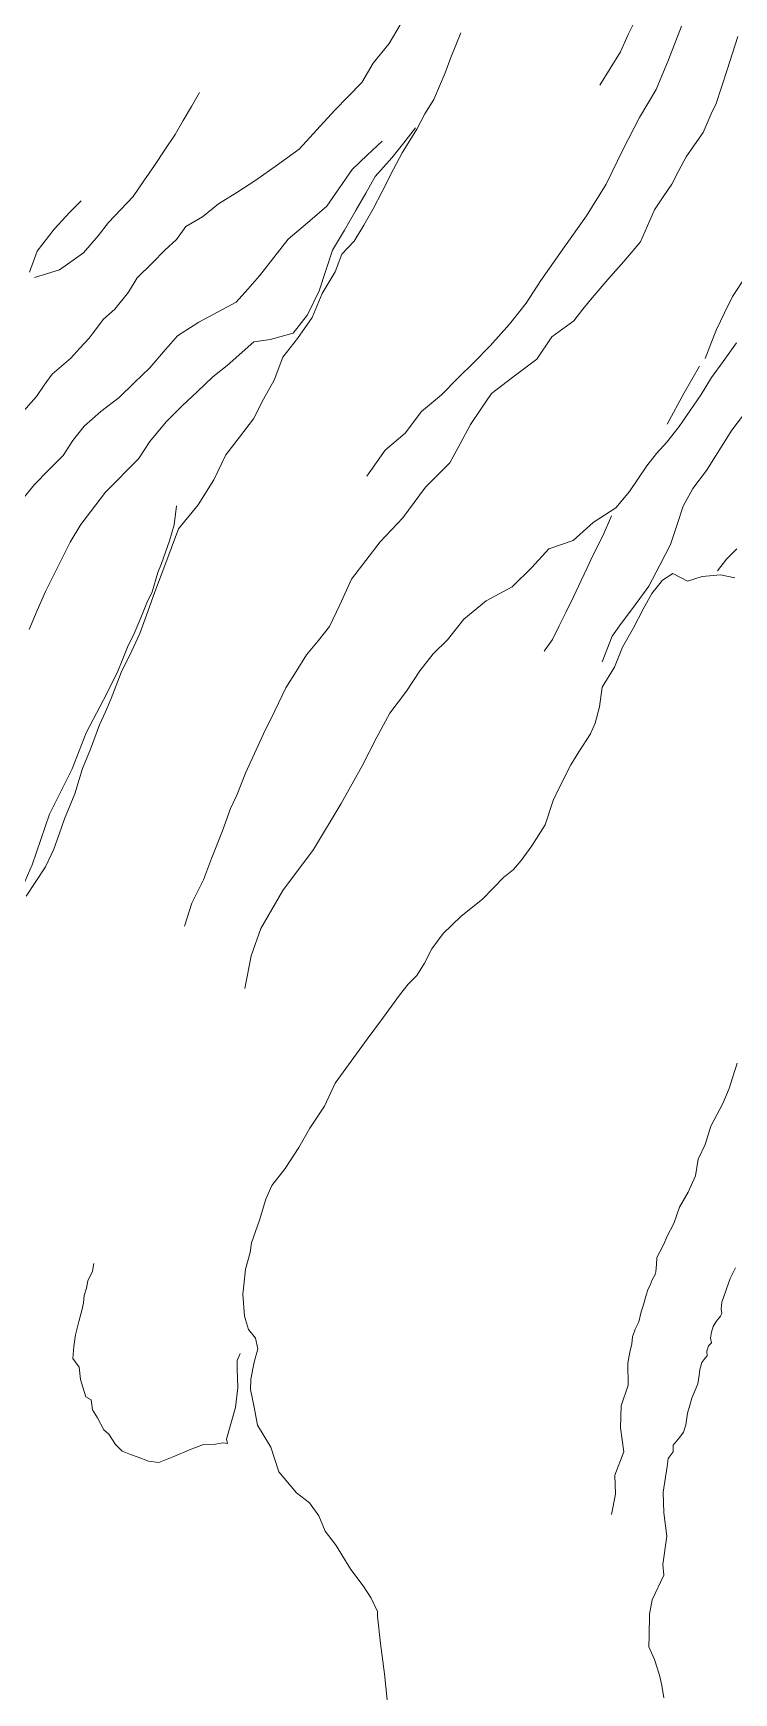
# Model space of a CAD drawing. Extents: x 683321 to 688873, y 7661944 to 7668387.
# Drawn here: x 687289.9 to 687437.2, y 7666273.6 to 7666622.7 of the extents above; entities that cross this region are included whole.
import ezdxf

# ---------------------------------------------------------------- set-up
doc = ezdxf.new("R2010")
doc.units = 0
doc.header["$MEASUREMENT"] = 0
doc.layers.add('01 CRESTA_Line', color=3, linetype='Continuous', lineweight=20)

msp = doc.modelspace()

# ---------------------------------------------------------------- linework, layer by layer
at = {"layer": '01 CRESTA_Line'}
for points in [[(687438.08, 7666729.73, 4120.1), (687436.98, 7666721.92, 4120.01), (687435.53, 7666714.39, 4120.06), (687433.8, 7666707.94, 4120), (687431.92, 7666699.92, 4119.93), (687432.31, 7666695.88, 4120.26), (687430.78, 7666690.48, 4120.29), (687430.58, 7666685.61, 4120.22), (687430.32, 7666681, 4120.18), (687430.85, 7666678.24, 4120.18), (687429.39, 7666672.96, 4120.16), (687428.44, 7666668.09, 4120.13), (687427.5, 7666658.72, 4120.23), (687426.29, 7666650.84, 4120.18), (687424.02, 7666644.63, 4120.17), (687422.38, 7666639.15, 4120.19), (687420.64, 7666635.1, 4120.27), (687418.61, 7666631.19, 4120.32), (687417.07, 7666626.62, 4120.35), (687415, 7666622.41, 4120.47), (687413.36, 7666618.73, 4120.51), (687409.02, 7666611.76, 4120.83)], [(687367.04, 7666624.4, 4110.18), (687364.78, 7666620.49, 4110.11), (687361.39, 7666616.38, 4110.09), (687359, 7666612.32, 4110.1), (687356.09, 7666609.31, 4110.12), (687353.33, 7666606.46, 4110.14), (687349.56, 7666602.36, 4110.17), (687345.8, 7666598.25, 4110.19), (687341.26, 7666594.99, 4110.19), (687336.73, 7666591.72, 4110.16), (687332.69, 7666589.15, 4110.18), (687328.83, 7666586.75, 4110.2), (687325.47, 7666584.06, 4110.2), (687322, 7666582.04, 4110.19), (687320.04, 7666579.3, 4110.17), (687317.57, 7666577, 4110.14), (687314.96, 7666574.36, 4110.08), (687311.78, 7666571.24, 4110.03), (687309.96, 7666568.22, 4109.98), (687307.07, 7666564.59, 4109.99), (687304.67, 7666562.49, 4109.99), (687302.27, 7666559.4, 4110.01), (687301.67, 7666558.51, 4110.01), (687299.73, 7666556.42, 4110), (687297.79, 7666554.33, 4110.01), (687295.82, 7666552.63, 4110), (687293.86, 7666550.92, 4110), (687292.23, 7666548.61, 4110.01), (687290.6, 7666546.29, 4110.01), (687287.31, 7666542.53, 4109.99)], [(687426.24, 7666624.17, 4130.1), (687423.48, 7666617.07, 4130.21), (687420.85, 7666610.84, 4130.25), (687417.36, 7666604.95, 4130.24), (687413.92, 7666598.3, 4130.21), (687410.39, 7666590.92, 4130.11), (687406.26, 7666584.24, 4130.01), (687401.58, 7666577.71, 4129.97), (687396.64, 7666570.68, 4130.05), (687393.55, 7666565.88, 4130.04), (687390.05, 7666561.47, 4130.06), (687385.95, 7666556.91, 4130.07), (687382.52, 7666553.44, 4130.13), (687379.22, 7666550.15, 4130.19), (687375.78, 7666546.58, 4130.22), (687371.52, 7666543.1, 4130.28), (687368.11, 7666538.57, 4130.33), (687363.92, 7666534.98, 4130.38), (687360.05, 7666529.53, 4130.56)], [(687379.8, 7666622.72, 4120.6), (687377.68, 7666617.55, 4120.95), (687376.5, 7666614.34, 4121.3), (687375.31, 7666611.51, 4121.61), (687374.11, 7666608.69, 4121.92), (687372.21, 7666605.73, 4122.32), (687370.57, 7666602.45, 4122.74), (687367.51, 7666597.53, 4123.4), (687365.68, 7666594.05, 4123.85), (687363.29, 7666589.39, 4124.45), (687361.35, 7666585.73, 4124.92), (687359.42, 7666582.3, 4125.37), (687357.37, 7666578.9, 4125.82), (687354.82, 7666576.21, 4126.24), (687353.4, 7666572.49, 4126.7), (687350.67, 7666567.89, 4127.31), (687348.59, 7666562.86, 4127.93), (687345.46, 7666558.46, 4128.55), (687342.36, 7666554.55, 4129.11), (687340.57, 7666549.68, 4129.71), (687338.3, 7666545.67, 4130.23), (687336.23, 7666541.54, 4130.76), (687333.27, 7666537.67, 4131.32), (687330.44, 7666533.99, 4131.85), (687327.88, 7666528.76, 4132.51), (687324.6, 7666523.45, 4133.22), (687320.48, 7666518.41, 4133.96), (687318.93, 7666514.27, 4134.47), (687317.38, 7666510.13, 4134.89), (687315.45, 7666505.14, 4135.85), (687314, 7666501.02, 4136.5), (687312.3, 7666496.43, 4136.86), (687310.61, 7666492.8, 4137.21), (687308.43, 7666488.2, 4138.12), (687306.31, 7666482.72, 4138.88), (687305.09, 7666479.97, 4139.24), (687303.87, 7666477.22, 4139.6), (687301.93, 7666472.11, 4140.1), (687300.26, 7666468, 4140.47), (687298.66, 7666462.7, 4141.29), (687296.49, 7666457.45, 4142.01), (687295.36, 7666454.24, 4142.2), (687294.23, 7666451.04, 4142.39), (687292.52, 7666447.37, 4142.8), (687290.48, 7666444.27, 4142.84), (687288.45, 7666441.16, 4142.88)], [(687321.69, 7666434.83, 4142.08), (687323.28, 7666439.73, 4141.66), (687325.73, 7666444.64, 4141.32), (687327.37, 7666449.09, 4141.23), (687329.67, 7666454.9, 4141.08), (687331.37, 7666459.61, 4140.94), (687332.7, 7666462.4, 4140.8), (687334.53, 7666467.06, 4140.64), (687336.44, 7666471.19, 4140.57), (687338.35, 7666475.33, 4140.55), (687340.69, 7666480.15, 4140.49), (687343.03, 7666484.96, 4140.34), (687345.22, 7666488.43, 4140.36), (687347.4, 7666491.9, 4140.37), (687349.81, 7666494.9, 4140.35), (687352.22, 7666497.89, 4140.27), (687354.39, 7666502.44, 4140.27), (687356.86, 7666507.82, 4140.19), (687359.84, 7666511.77, 4140.18), (687362.83, 7666515.71, 4140.16), (687365.21, 7666518.23, 4140.2), (687367.59, 7666520.76, 4140.19), (687370, 7666523.98, 4140.21), (687372.41, 7666527.21, 4140.23), (687374.96, 7666529.76, 4140.28), (687377.5, 7666532.31, 4140.33), (687379.66, 7666536.32, 4140.32), (687381.82, 7666540.34, 4140.38), (687384.03, 7666543.62, 4140.34), (687386.24, 7666546.9, 4140.39), (687390.74, 7666550.32, 4140.4), (687393.27, 7666552.22, 4140.34), (687395.8, 7666554.11, 4140.25), (687398.96, 7666558.81, 4140.26), (687403.59, 7666562.18, 4140.23), (687405.49, 7666564.61, 4140.23), (687407.4, 7666567.03, 4140.18), (687410.72, 7666570.85, 4140.12), (687414.05, 7666574.66, 4140.02), (687417.59, 7666578.8, 4139.91), (687419.06, 7666582.17, 4139.87), (687420.53, 7666585.54, 4139.89), (687422.35, 7666588.22, 4139.91), (687424.17, 7666590.9, 4139.95), (687425.67, 7666593.76, 4140.02), (687427.17, 7666596.63, 4140.04), (687428.96, 7666599.19, 4140.02), (687430.75, 7666601.76, 4139.99), (687432.66, 7666606.18, 4140.03), (687433.4, 7666607.68, 4140.07), (687435.78, 7666614.94, 4140.33), (687438.06, 7666621.99, 4140.27)], [(687321.69, 7666434.83, 4142.08), (687323.28, 7666439.73, 4141.66), (687325.73, 7666444.64, 4141.32), (687327.37, 7666449.09, 4141.23), (687329.67, 7666454.9, 4141.08), (687331.37, 7666459.61, 4140.94), (687332.7, 7666462.4, 4140.8), (687334.53, 7666467.06, 4140.64), (687336.44, 7666471.19, 4140.57), (687338.35, 7666475.33, 4140.55), (687340.69, 7666480.15, 4140.49), (687343.03, 7666484.96, 4140.34), (687345.22, 7666488.43, 4140.36), (687347.4, 7666491.9, 4140.37), (687349.81, 7666494.9, 4140.35), (687352.22, 7666497.89, 4140.27), (687354.39, 7666502.44, 4140.27), (687356.86, 7666507.82, 4140.19), (687359.84, 7666511.77, 4140.18), (687362.83, 7666515.71, 4140.16), (687365.21, 7666518.23, 4140.2), (687367.59, 7666520.76, 4140.19), (687370, 7666523.98, 4140.21), (687372.41, 7666527.21, 4140.23), (687374.96, 7666529.76, 4140.28), (687377.5, 7666532.31, 4140.33), (687379.66, 7666536.32, 4140.32), (687381.82, 7666540.34, 4140.38), (687384.03, 7666543.62, 4140.34), (687386.24, 7666546.9, 4140.39), (687390.74, 7666550.32, 4140.4), (687393.27, 7666552.22, 4140.34), (687395.8, 7666554.11, 4140.25), (687398.96, 7666558.81, 4140.26), (687403.59, 7666562.18, 4140.23), (687405.49, 7666564.61, 4140.23), (687407.4, 7666567.03, 4140.18), (687410.72, 7666570.85, 4140.12), (687414.05, 7666574.66, 4140.02), (687417.59, 7666578.8, 4139.91), (687419.06, 7666582.17, 4139.87), (687420.53, 7666585.54, 4139.89), (687422.35, 7666588.22, 4139.91), (687424.17, 7666590.9, 4139.95), (687425.67, 7666593.76, 4140.02), (687427.17, 7666596.63, 4140.04), (687428.96, 7666599.19, 4140.02), (687430.75, 7666601.76, 4139.99), (687432.66, 7666606.18, 4140.03), (687433.4, 7666607.68, 4140.07), (687435.78, 7666614.94, 4140.33), (687438.06, 7666621.99, 4140.27)], [(687290.17, 7666571.25, 4100.17), (687295.42, 7666572.93, 4100.11), (687300.51, 7666576.44, 4100.06), (687303.56, 7666580.04, 4100.08), (687305.74, 7666582.82, 4100.09), (687308.32, 7666585.57, 4100.13), (687310.9, 7666588.31, 4100.13), (687313.15, 7666591.59, 4100.11), (687315.4, 7666594.86, 4100.06), (687317.57, 7666598.1, 4100.06), (687319.74, 7666601.33, 4100.18), (687321.46, 7666604.28, 4100.27), (687323.18, 7666607.23, 4100.47), (687324.9, 7666610.18, 4100.73)], [(687289.03, 7666497.24, 4130.09), (687290.77, 7666501.23, 4130.14), (687292.52, 7666505.22, 4130.17), (687295.08, 7666510.41, 4130.17), (687297.65, 7666515.59, 4130.18), (687299.89, 7666519.34, 4130.2), (687305.11, 7666526.16, 4130.16), (687312.04, 7666533.14, 4130.05), (687314.46, 7666536.78, 4129.94), (687317.88, 7666540.91, 4129.8), (687321.3, 7666544.35, 4129.65), (687324.35, 7666547.21, 4129.5), (687327.64, 7666550.39, 4129.13), (687330.68, 7666552.78, 4128.83), (687336.31, 7666557.77, 4128.15), (687339.74, 7666558.23, 4128), (687344.55, 7666559.61, 4127.73), (687347.55, 7666563.41, 4127.29), (687350.06, 7666568.48, 4126.71), (687351.45, 7666572.75, 4126.25), (687352.84, 7666577.01, 4125.79), (687355.33, 7666581.27, 4125.28), (687357.83, 7666585.54, 4124.75), (687359.81, 7666589.02, 4124.3), (687361.78, 7666592.51, 4123.87), (687365.32, 7666596.46, 4123.37), (687367.81, 7666599.62, 4122.98), (687370.3, 7666602.77, 4122.58)], [(687363.27, 7666599.99, 4121.32), (687360.13, 7666596.99, 4120.56), (687356.99, 7666594, 4120.27), (687354.3, 7666590.13, 4120.27), (687351.62, 7666586.25, 4120.29), (687347.57, 7666582.8, 4120.09), (687343.53, 7666579.35, 4120.11), (687340.49, 7666575.49, 4120.08), (687337.45, 7666571.64, 4120.17), (687335.02, 7666568.85, 4120.23), (687332.59, 7666566.06, 4120.26), (687328.67, 7666563.96, 4120.16), (687324.74, 7666561.86, 4120.03), (687320.25, 7666559.02, 4120.01), (687317.33, 7666555.65, 4120.03), (687314.4, 7666552.29, 4120.07), (687311.18, 7666549.17, 4120.12), (687307.97, 7666546.06, 4120.08), (687304.14, 7666543.07, 4120.02), (687300.62, 7666540, 4120), (687298.27, 7666536.97, 4120.03), (687296.24, 7666533.86, 4120.07), (687293.22, 7666530.8, 4120.15), (687290.21, 7666527.74, 4120.18), (687287.35, 7666524.29, 4120.16)], [(687300.02, 7666587.42, 4096.73), (687297.59, 7666584.99, 4096.45), (687294.28, 7666581.42, 4096.07), (687290.73, 7666576.8, 4096.12), (687289.13, 7666572.37, 4099.04)], [(687431.2, 7666554.28, 4150.05), (687432.4, 7666557.32, 4150.04), (687433.59, 7666560.35, 4150.06), (687435.27, 7666563.82, 4150.1), (687436.95, 7666567.28, 4150.13), (687439.64, 7666571.45, 4150.14)], [(687437.75, 7666557.54, 4150.21), (687434.98, 7666553.63, 4150.17), (687432.52, 7666550.22, 4150.18), (687430.33, 7666546.69, 4150.14), (687428.05, 7666543.31, 4150.18), (687425.74, 7666539.93, 4150.04), (687423.09, 7666536.67, 4150), (687420.98, 7666534.29, 4149.87), (687418.92, 7666531.64, 4150.15), (687415.25, 7666526.31, 4150.1), (687412.42, 7666522.84, 4149.53), (687407.61, 7666519.78, 4148.54), (687403.41, 7666515.94, 4148.83), (687398.34, 7666514.19, 4149.41), (687394.74, 7666510.27, 4149.84), (687390.61, 7666506.21, 4150.3), (687385.12, 7666503.29, 4150.84), (687380.42, 7666499.44, 4151.28), (687377, 7666495.1, 4151.94), (687374.01, 7666492.11, 4151.93), (687371.16, 7666488.54, 4152.55), (687368.38, 7666484.27, 4153.24), (687364.89, 7666479.64, 4153.81), (687362.12, 7666474.58, 4154.4), (687358.99, 7666468.44, 4155.06), (687354.65, 7666460.65, 4155.7), (687348.86, 7666450.96, 4156.08), (687342.41, 7666442.39, 4157.74), (687337.73, 7666434.39, 4158.73), (687335.73, 7666428.62, 4159.83), (687334.38, 7666421.78, 4162.39)], [(687429.98, 7666552.65, 4150.05), (687426.76, 7666547.04, 4150.14), (687423.22, 7666540.42, 4150.07)], [(687409.53, 7666490.42, 4160.1), (687411.62, 7666495.84, 4160.07), (687413.55, 7666498.48, 4160.08), (687415.49, 7666501.11, 4160.17), (687417.42, 7666503.74, 4160.22), (687419.35, 7666506.37, 4160.24), (687421.62, 7666510.77, 4160.21), (687423.9, 7666515.16, 4160.16), (687425.22, 7666519.16, 4160.15), (687426.55, 7666523.16, 4160.23), (687428.62, 7666526.93, 4160.26), (687431.47, 7666530.68, 4160.27), (687436.78, 7666539.15, 4160.16), (687441.04, 7666544.75, 4160.16)], [(687286.79, 7666441.11, 4140.84), (687288.22, 7666444.43, 4140.92), (687289.66, 7666447.76, 4141), (687291.51, 7666453.09, 4140.31), (687293.35, 7666458.42, 4139.72), (687295.72, 7666463.19, 4139.17), (687298.09, 7666467.95, 4138.6), (687299.56, 7666471.73, 4138.42), (687301.03, 7666475.51, 4138.24), (687303.22, 7666479.64, 4138.03), (687305.42, 7666483.76, 4137.83), (687307.67, 7666488.48, 4137.6), (687308.59, 7666490.71, 4137.49), (687309.75, 7666493.54, 4137.05), (687311.14, 7666496.42, 4136.79), (687312.55, 7666499.74, 4136.43), (687313.81, 7666502.89, 4136.05), (687314.89, 7666505.18, 4135.85), (687316.11, 7666509.21, 4135.37), (687316.89, 7666511.14, 4135.16), (687318.54, 7666515.89, 4134.57), (687319.51, 7666519.26, 4133.66), (687320.02, 7666523.26, 4132.63)], [(687397.32, 7666492.73, 4151.57), (687399.07, 7666495.14, 4151.3), (687400.51, 7666498.04, 4151.05), (687401.95, 7666500.95, 4150.87), (687403.55, 7666504.27, 4150.69), (687405.14, 7666507.59, 4150.59), (687406.35, 7666510.21, 4150.56), (687407.56, 7666512.83, 4150.44), (687409.74, 7666517.08, 4150.36), (687411.51, 7666521.13, 4150.3)], [(687437.85, 7666514.25, 4171.12), (687435.69, 7666512.07, 4170.87), (687433.77, 7666509.56, 4170.69)], [(687364.29, 7666272.14, 4174.35), (687363.74, 7666277.62, 4174.05), (687362.92, 7666284, 4172.87), (687362.3, 7666289.75, 4172.28), (687362.29, 7666290.71, 4172.76), (687360.99, 7666293.56, 4172.7), (687359.26, 7666296.1, 4172.03), (687356.67, 7666299.56, 4171.65), (687354.79, 7666302.64, 4171.52), (687353.57, 7666304.58, 4171.07), (687351.27, 7666307.64, 4171.1), (687349.95, 7666310.83, 4171.46), (687347.99, 7666313.55, 4170.69), (687345.24, 7666315.69, 4170.1), (687341.56, 7666320.08, 4170.83), (687339.84, 7666325.27, 4170.67), (687337.03, 7666329.94, 4170.93), (687336.33, 7666333.69, 4170.53), (687335.62, 7666337.44, 4170.12), (687335.64, 7666339.61, 4170.54), (687336.37, 7666343.17, 4170.86), (687337.13, 7666345.98, 4170.85), (687336.61, 7666348.24, 4170.2), (687335.19, 7666350.01, 4168.56), (687334.35, 7666352.84, 4168.04), (687333.99, 7666357.49, 4167.37), (687334.19, 7666359.39, 4167.38), (687334.55, 7666362.72, 4167.12), (687335.5, 7666366.24, 4166.93), (687335.79, 7666368.27, 4166.79), (687337.46, 7666373.01, 4165.9), (687338.81, 7666377.44, 4165.28), (687340.05, 7666380.29, 4165.95), (687342.88, 7666383.92, 4165.94), (687345.75, 7666388.32, 4165.58), (687348.07, 7666392.4, 4165.5), (687351.14, 7666396.97, 4165.34), (687353.38, 7666401.83, 4165.01), (687356.76, 7666406.45, 4164.6), (687360.14, 7666411.08, 4164.2), (687363.52, 7666415.71, 4163.79), (687366.9, 7666420.34, 4163.39), (687368.76, 7666422.63, 4163.44), (687370.56, 7666424.49, 4163.42), (687372.14, 7666427.05, 4163.12), (687373.75, 7666430.07, 4163.25), (687376.11, 7666433.35, 4162.69), (687379.8, 7666436.91, 4162.29), (687384.42, 7666440.62, 4162.44), (687388.8, 7666445.09, 4162.62), (687390.9, 7666446.76, 4162.98), (687392.53, 7666448.64, 4162.96), (687394.75, 7666451.78, 4162.8), (687397.57, 7666456.18, 4161.84), (687399.24, 7666461.3, 4162.32), (687400.43, 7666463.8, 4162.53), (687402.94, 7666468.8, 4161.76), (687404.62, 7666471.56, 4162.09), (687407.08, 7666475.29, 4162.97), (687408.04, 7666477.52, 4163.04), (687408.94, 7666480.99, 4162.76), (687409.52, 7666485.12, 4162.29), (687412.09, 7666489.35, 4162.17), (687413.79, 7666493.56, 4162.05), (687416.15, 7666497.58, 4161.73), (687418.16, 7666501.51, 4162.04), (687419.96, 7666504.84, 4161.8), (687422.22, 7666507.66, 4163.57), (687424.42, 7666509.05, 4164.09), (687427.49, 7666507.39, 4166.52), (687430.55, 7666508.43, 4168.74), (687434.42, 7666508.72, 4170.73), (687437.41, 7666508.15, 4170.82)], [(687437.89, 7666406.04, 4170.39), (687436.54, 7666401.65, 4170.47), (687436.26, 7666400.72, 4170.48), (687434.9, 7666397.58, 4170.53), (687432.37, 7666392.77, 4170.59), (687431.17, 7666388.94, 4170.69), (687429.68, 7666385.86, 4170.66), (687429.17, 7666382.38, 4170.67), (687427.58, 7666378.94, 4170.65), (687425.82, 7666375.74, 4170.59), (687424.58, 7666372.32, 4170.56), (687423.14, 7666369.51, 4170.55), (687422.49, 7666367.99, 4170.56), (687421.64, 7666366.36, 4170.55), (687421.03, 7666365.21, 4170.53), (687420.93, 7666363.7, 4170.53), (687420.8, 7666362.18, 4170.52), (687420.65, 7666361.62, 4170.51), (687420.07, 7666360.47, 4170.49), (687419.64, 7666359.39, 4170.5), (687419.2, 7666358.57, 4170.49), (687418.7, 7666357.05, 4170.49), (687418.24, 7666355.2, 4170.47), (687417.73, 7666353.72, 4170.45), (687417.22, 7666351.65, 4170.41), (687416.5, 7666350.12, 4170.42), (687415.94, 7666348.49, 4170.44), (687415.74, 7666347.05, 4170.46), (687415.34, 7666345.24, 4170.44), (687414.89, 7666342.95, 4170.43), (687415, 7666338.3, 4170.48), (687413.53, 7666333.97, 4170.44), (687413.38, 7666329.32, 4170.39), (687414.09, 7666324.34, 4170.22), (687412.17, 7666319.41, 4170.19), (687412.32, 7666315.39, 4170.23), (687411.5, 7666311.16, 4170.29)], [(687302.63, 7666363.91, 4164.85), (687302.38, 7666362.28, 4164.67), (687301.4, 7666360.24, 4165.04), (687301.1, 7666358.74, 4164.92), (687300.64, 7666357.22, 4164.95), (687300.51, 7666355.66, 4165.1), (687300.12, 7666354.02, 4164.98), (687299.5, 7666351.7, 4165.05), (687298.83, 7666348.92, 4165.1), (687298.47, 7666346.44, 4165.11), (687298.22, 7666343.94, 4164.77), (687299.6, 7666342.12, 4164.71), (687299.82, 7666339.51, 4165), (687300.94, 7666335.88, 4164.98), (687302.06, 7666335.27, 4164.94), (687302.39, 7666333.16, 4165.84), (687303.42, 7666331.45, 4166.21), (687304.78, 7666328.93, 4166.35), (687305.84, 7666328.02, 4166.33), (687307.19, 7666325.83, 4166.47), (687308.59, 7666324.45, 4166.6), (687310.36, 7666323.77, 4166.65), (687311.96, 7666323.22, 4166.48), (687314.13, 7666322.37, 4166.34), (687316.32, 7666322.05, 4166.36), (687319.49, 7666323.35, 4166.12), (687322.8, 7666324.74, 4165.8), (687325.68, 7666325.83, 4165.73), (687328.2, 7666325.91, 4165.59), (687329.74, 7666326.19, 4166.73), (687330.79, 7666326.04, 4168.32), (687330.55, 7666326.94, 4168.81), (687331.34, 7666329.72, 4168.68), (687332.42, 7666333.65, 4168.68), (687332.91, 7666337.81, 4168.67), (687332.8, 7666341.72, 4168.36), (687332.77, 7666343.53, 4168.45), (687333.41, 7666344.97, 4168.5)], [(687422.51, 7666272.54, 4181.04), (687422.07, 7666275.18, 4181.14), (687421.61, 7666277.36, 4181.24), (687420.53, 7666280.6, 4181.14), (687419.36, 7666283.29, 4181.06), (687419.41, 7666285.64, 4181.01), (687419.48, 7666290.17, 4180.91), (687420.07, 7666293.17, 4180.84), (687422.51, 7666298.37, 4180.73), (687422.27, 7666300.58, 4180.52), (687423.14, 7666306.58, 4180.51), (687422.49, 7666311.48, 4180.41), (687422.37, 7666315.86, 4180.37), (687423.17, 7666321.19, 4180.34), (687423.37, 7666322.94, 4180.32), (687424.43, 7666324.29, 4180.3), (687424.49, 7666325.71, 4180.29), (687425.86, 7666327.41, 4180.27), (687426.66, 7666328.44, 4180.25), (687427.15, 7666329.99, 4180.24), (687427.46, 7666332.46, 4180.23), (687428.03, 7666334.35, 4180.21), (687428.39, 7666335.57, 4180.19), (687429.64, 7666338.63, 4180.16), (687429.91, 7666340.4, 4180.15), (687430.08, 7666341.61, 4180.14), (687430.48, 7666343.13, 4180.13), (687431.1, 7666343.95, 4180.12), (687431.62, 7666344.51, 4180.11), (687431.56, 7666345.51, 4180.11), (687431.9, 7666346.58, 4180.09), (687432.49, 7666347.2, 4180.08), (687432.29, 7666348.23, 4180.06), (687432.51, 7666349.49, 4180.05), (687432.89, 7666350.66, 4180.05), (687433.5, 7666351.71, 4180.05), (687434.43, 7666352.81, 4180.05), (687434.69, 7666353.43, 4180.05), (687434.56, 7666354.4, 4180.03), (687434.71, 7666355.77, 4179.99), (687436.45, 7666360.73, 4179.96), (687437.58, 7666362.97, 4179.99)]]:
    msp.add_polyline3d(points, dxfattribs=at)

doc.saveas('drawing.dxf')
